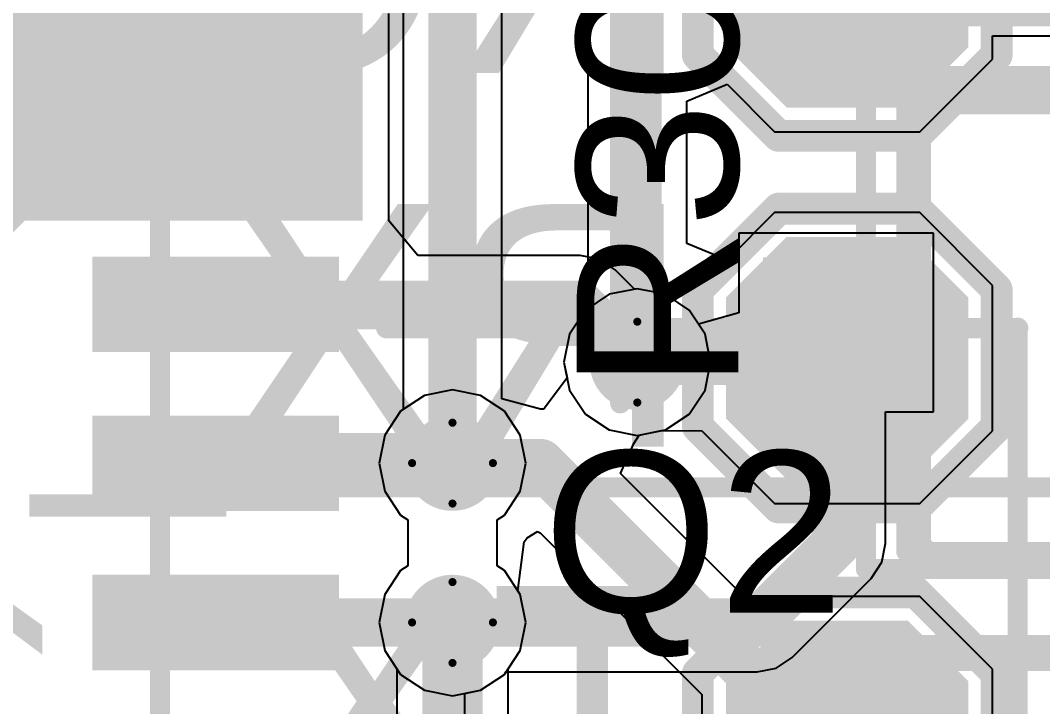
# Model space of a CAD drawing. Header units: millimetres. Extents: x -16 to 330, y -45 to 150.
# Drawn here: x 1.73 to 8.16, y 57.88 to 62.19 of the extents above; entities that cross this region are included whole.
import ezdxf

# ---------------------------------------------------------------- set-up
doc = ezdxf.new("R2010")
doc.units = ezdxf.units.MM
for name, color, linetype in [('BottomLayer', 5, 'Continuous'), ('BottomOverlay', 54, 'Continuous'), ('BottomPaste', 16, 'Continuous'), ('BottomSolder', 6, 'Continuous'), ('DrillDrawing', 1, 'Continuous'), ('Mechanical13', 56, 'Continuous'), ('MidLayer1', 16, 'Continuous'), ('MidLayer2', 76, 'Continuous'), ('TopLayer', 1, 'Continuous'), ('TopOverlay', 2, 'Continuous'), ('TopPaste', 8, 'Continuous'), ('TopSolder', 216, 'Continuous'), ('ViaHoleLayer', 16, 'Continuous')]:
    doc.layers.add(name, color=color, linetype=linetype)
doc.styles.add('Arial', font='arial.ttf', dxfattribs={"height": 0.2})

# ---------------------------------------------------------------- blocks, each defined once
blk = doc.blocks.new('S___23_112')
at = {"layer": 'TopLayer'}
for points in [[(-0.41, 1.46), (0.41, 1.46), (0.41, 0.54), (-0.41, 0.54)], [(-1.36, -0.54), (-0.54, -0.54), (-0.54, -1.46), (-1.36, -1.46)], [(0.54, -0.54), (1.36, -0.54), (1.36, -1.46), (0.54, -1.46)]]:
    blk.add_hatch(color=1, dxfattribs=at).paths.add_polyline_path(points)
at = {"layer": 'TopPaste'}
for points in [[(-0.41, 1.46), (0.41, 1.46), (0.41, 0.54), (-0.41, 0.54)], [(-1.36, -0.54), (-0.54, -0.54), (-0.54, -1.46), (-1.36, -1.46)], [(0.54, -0.54), (1.36, -0.54), (1.36, -1.46), (0.54, -1.46)]]:
    blk.add_hatch(color=8, dxfattribs=at).paths.add_polyline_path(points)
at = {"layer": 'TopSolder'}
for points in [[(-0.41, 1.46), (0.41, 1.46), (0.41, 0.54), (-0.41, 0.54)], [(-1.36, -0.54), (-0.54, -0.54), (-0.54, -1.46), (-1.36, -1.46)], [(0.54, -0.54), (1.36, -0.54), (1.36, -1.46), (0.54, -1.46)]]:
    blk.add_hatch(color=216, dxfattribs=at).paths.add_polyline_path(points)
at = {"layer": 'TopOverlay', "const_width": 0.127}
for points in [[(-1.5494, -0.5842), (-1.5494, 0.8128)], [(-0.5588, 0.8128), (-1.5494, 0.8128)], [(1.5494, 0.8128), (0.5588, 0.8128)], [(1.5494, -0.5842), (1.5494, 0.8128)], [(0.3302, -0.7874), (-0.3302, -0.7874)], [(-1.5494, -1.1684), (-1.6764, -1.0414)], [(-1.6764, -1.2954), (-1.6764, -1.0414)], [(-1.6764, -1.2954), (-1.5494, -1.1684)]]:
    blk.add_lwpolyline(points, dxfattribs=at)
at = {"layer": 'TopOverlay', "const_width": 0.0635}
for points in [[(-1.5812, 0.8128, 1), (-1.5176, 0.8128, 1)], [(-1.5812, 0.8128, 1), (-1.5176, 0.8128, 1)], [(-0.5905, 0.8128, 1), (-0.5271, 0.8128, 1)], [(0.5271, 0.8128, 1), (0.5905, 0.8128, 1)], [(1.5176, 0.8128, 1), (1.5812, 0.8128, 1)], [(1.5176, 0.8128, 1), (1.5812, 0.8128, 1)], [(-1.5812, -0.5842, 1), (-1.5176, -0.5842, 1)], [(1.5176, -0.5842, 1), (1.5812, -0.5842, 1)], [(-0.3619, -0.7874, 1), (-0.2984, -0.7874, 1)], [(0.2984, -0.7874, 1), (0.3619, -0.7874, 1)], [(-1.7082, -1.0414, 1), (-1.6446, -1.0414, 1)], [(-1.7082, -1.0414, 1), (-1.6446, -1.0414, 1)], [(-1.5812, -1.1684, 1), (-1.5176, -1.1684, 1)], [(-1.5812, -1.1684, 1), (-1.5176, -1.1684, 1)], [(-1.7082, -1.2954, 1), (-1.6446, -1.2954, 1)], [(-1.7082, -1.2954, 1), (-1.6446, -1.2954, 1)]]:
    blk.add_lwpolyline(points, format="xyb", close=True, dxfattribs=at)
blk = doc.blocks.new('S___23_114')
at = {"layer": 'TopLayer'}
for points in [[(-0.41, 1.46), (0.41, 1.46), (0.41, 0.54), (-0.41, 0.54)], [(-1.36, -0.54), (-0.54, -0.54), (-0.54, -1.46), (-1.36, -1.46)], [(0.54, -0.54), (1.36, -0.54), (1.36, -1.46), (0.54, -1.46)]]:
    blk.add_hatch(color=1, dxfattribs=at).paths.add_polyline_path(points)
at = {"layer": 'TopPaste'}
for points in [[(-0.41, 1.46), (0.41, 1.46), (0.41, 0.54), (-0.41, 0.54)], [(-1.36, -0.54), (-0.54, -0.54), (-0.54, -1.46), (-1.36, -1.46)], [(0.54, -0.54), (1.36, -0.54), (1.36, -1.46), (0.54, -1.46)]]:
    blk.add_hatch(color=8, dxfattribs=at).paths.add_polyline_path(points)
at = {"layer": 'TopSolder'}
for points in [[(-0.41, 1.46), (0.41, 1.46), (0.41, 0.54), (-0.41, 0.54)], [(-1.36, -0.54), (-0.54, -0.54), (-0.54, -1.46), (-1.36, -1.46)], [(0.54, -0.54), (1.36, -0.54), (1.36, -1.46), (0.54, -1.46)]]:
    blk.add_hatch(color=216, dxfattribs=at).paths.add_polyline_path(points)
at = {"layer": 'TopOverlay', "const_width": 0.127}
for points in [[(-1.5494, 0.8128), (-0.5588, 0.8128)], [(-1.5494, 0.8128), (-1.5494, -0.5842)], [(0.5588, 0.8128), (1.5494, 0.8128)], [(1.5494, 0.8128), (1.5494, -0.5842)], [(-0.3302, -0.7874), (0.3302, -0.7874)], [(-1.6764, -1.0414), (-1.6764, -1.2954)], [(-1.6764, -1.0414), (-1.5494, -1.1684)], [(-1.5494, -1.1684), (-1.6764, -1.2954)]]:
    blk.add_lwpolyline(points, dxfattribs=at)
at = {"layer": 'TopOverlay', "const_width": 0.0635}
for points in [[(-1.5812, 0.8128, 1), (-1.5176, 0.8128, 1)], [(-1.5812, 0.8128, 1), (-1.5176, 0.8128, 1)], [(-0.5905, 0.8128, 1), (-0.5271, 0.8128, 1)], [(0.5271, 0.8128, 1), (0.5905, 0.8128, 1)], [(1.5176, 0.8128, 1), (1.5812, 0.8128, 1)], [(1.5176, 0.8128, 1), (1.5812, 0.8128, 1)], [(-1.5812, -0.5842, 1), (-1.5176, -0.5842, 1)], [(1.5176, -0.5842, 1), (1.5812, -0.5842, 1)], [(-0.3619, -0.7874, 1), (-0.2984, -0.7874, 1)], [(0.2984, -0.7874, 1), (0.3619, -0.7874, 1)], [(-1.7082, -1.0414, 1), (-1.6446, -1.0414, 1)], [(-1.7082, -1.0414, 1), (-1.6446, -1.0414, 1)], [(-1.5812, -1.1684, 1), (-1.5176, -1.1684, 1)], [(-1.5812, -1.1684, 1), (-1.5176, -1.1684, 1)], [(-1.7082, -1.2954, 1), (-1.6446, -1.2954, 1)], [(-1.7082, -1.2954, 1), (-1.6446, -1.2954, 1)]]:
    blk.add_lwpolyline(points, format="xyb", close=True, dxfattribs=at)
blk = doc.blocks.new('S___23_115')
at = {"layer": 'TopLayer'}
for points in [[(-0.41, 1.46), (0.41, 1.46), (0.41, 0.54), (-0.41, 0.54)], [(-1.36, -0.54), (-0.54, -0.54), (-0.54, -1.46), (-1.36, -1.46)], [(0.54, -0.54), (1.36, -0.54), (1.36, -1.46), (0.54, -1.46)]]:
    blk.add_hatch(color=1, dxfattribs=at).paths.add_polyline_path(points)
at = {"layer": 'TopPaste'}
for points in [[(-0.41, 1.46), (0.41, 1.46), (0.41, 0.54), (-0.41, 0.54)], [(-1.36, -0.54), (-0.54, -0.54), (-0.54, -1.46), (-1.36, -1.46)], [(0.54, -0.54), (1.36, -0.54), (1.36, -1.46), (0.54, -1.46)]]:
    blk.add_hatch(color=8, dxfattribs=at).paths.add_polyline_path(points)
at = {"layer": 'TopSolder'}
for points in [[(-0.41, 1.46), (0.41, 1.46), (0.41, 0.54), (-0.41, 0.54)], [(-1.36, -0.54), (-0.54, -0.54), (-0.54, -1.46), (-1.36, -1.46)], [(0.54, -0.54), (1.36, -0.54), (1.36, -1.46), (0.54, -1.46)]]:
    blk.add_hatch(color=216, dxfattribs=at).paths.add_polyline_path(points)
at = {"layer": 'TopOverlay', "const_width": 0.127}
for points in [[(-1.5494, 0.8128), (-0.5588, 0.8128)], [(-1.5494, 0.8128), (-1.5494, -0.5842)], [(0.5588, 0.8128), (1.5494, 0.8128)], [(1.5494, 0.8128), (1.5494, -0.5842)], [(-0.3302, -0.7874), (0.3302, -0.7874)], [(-1.6764, -1.0414), (-1.6764, -1.2954)], [(-1.6764, -1.0414), (-1.5494, -1.1684)], [(-1.5494, -1.1684), (-1.6764, -1.2954)]]:
    blk.add_lwpolyline(points, dxfattribs=at)
at = {"layer": 'TopOverlay', "const_width": 0.0635}
for points in [[(-1.5812, 0.8128, 1), (-1.5176, 0.8128, 1)], [(-1.5812, 0.8128, 1), (-1.5176, 0.8128, 1)], [(-0.5905, 0.8128, 1), (-0.5271, 0.8128, 1)], [(0.5271, 0.8128, 1), (0.5905, 0.8128, 1)], [(1.5176, 0.8128, 1), (1.5812, 0.8128, 1)], [(1.5176, 0.8128, 1), (1.5812, 0.8128, 1)], [(-1.5812, -0.5842, 1), (-1.5176, -0.5842, 1)], [(1.5176, -0.5842, 1), (1.5812, -0.5842, 1)], [(-0.3619, -0.7874, 1), (-0.2984, -0.7874, 1)], [(0.2984, -0.7874, 1), (0.3619, -0.7874, 1)], [(-1.7082, -1.0414, 1), (-1.6446, -1.0414, 1)], [(-1.7082, -1.0414, 1), (-1.6446, -1.0414, 1)], [(-1.5812, -1.1684, 1), (-1.5176, -1.1684, 1)], [(-1.5812, -1.1684, 1), (-1.5176, -1.1684, 1)], [(-1.7082, -1.2954, 1), (-1.6446, -1.2954, 1)], [(-1.7082, -1.2954, 1), (-1.6446, -1.2954, 1)]]:
    blk.add_lwpolyline(points, format="xyb", close=True, dxfattribs=at)
blk = doc.blocks.new('T__________B_118')
at = {"layer": 'BottomLayer'}
blk.add_hatch(color=5, dxfattribs=at).paths.add_polyline_path([(0.381, 0.762), (-0.381, 0.762), (-0.762, 0.381), (-0.762, -0.381), (-0.381, -0.762), (0.381, -0.762), (0.762, -0.381), (0.762, 0.381)])
at = {"layer": 'BottomPaste'}
blk.add_hatch(color=16, dxfattribs=at).paths.add_polyline_path([(0.381, 0.762), (-0.381, 0.762), (-0.762, 0.381), (-0.762, -0.381), (-0.381, -0.762), (0.381, -0.762), (0.762, -0.381), (0.762, 0.381)])
at = {"layer": 'BottomSolder'}
blk.add_hatch(color=6, dxfattribs=at).paths.add_polyline_path([(0.381, 0.762), (-0.381, 0.762), (-0.762, 0.381), (-0.762, -0.381), (-0.381, -0.762), (0.381, -0.762), (0.762, -0.381), (0.762, 0.381)])
at = {"layer": 'BottomOverlay', "const_width": 0.2}
for points in [[(-0.4318, 0.9398), (-0.9398, 0.4318)], [(0.4318, 0.9398), (-0.4318, 0.9398)], [(0.4318, 0.9398), (-0.4318, 0.9398)], [(0.9398, 0.4318), (0.4318, 0.9398)], [(-0.9398, 0.4318), (-0.9398, -0.4318)], [(0.9398, 0.4318), (0.9398, -0.4318)], [(-0.4318, -0.9398), (-0.9398, -0.4318)], [(0.9398, -0.4318), (0.4318, -0.9398)], [(0.4318, -0.9398), (-0.4318, -0.9398)], [(0.4318, -0.9398), (-0.4318, -0.9398)]]:
    blk.add_lwpolyline(points, dxfattribs=at)
at = {"layer": 'BottomOverlay', "const_width": 0.1}
for points in [[(-0.4818, 0.9398, 1), (-0.3818, 0.9398, 1)], [(-0.4818, 0.9398, 1), (-0.3818, 0.9398, 1)], [(-0.4818, 0.9398, 1), (-0.3818, 0.9398, 1)], [(0.3818, 0.9398, 1), (0.4818, 0.9398, 1)], [(0.3818, 0.9398, 1), (0.4818, 0.9398, 1)], [(0.3818, 0.9398, 1), (0.4818, 0.9398, 1)], [(-0.9898, 0.4318, 1), (-0.8898, 0.4318, 1)], [(-0.9898, 0.4318, 1), (-0.8898, 0.4318, 1)], [(0.8898, 0.4318, 1), (0.9898, 0.4318, 1)], [(0.8898, 0.4318, 1), (0.9898, 0.4318, 1)], [(-0.9898, -0.4318, 1), (-0.8898, -0.4318, 1)], [(-0.9898, -0.4318, 1), (-0.8898, -0.4318, 1)], [(0.8898, -0.4318, 1), (0.9898, -0.4318, 1)], [(0.8898, -0.4318, 1), (0.9898, -0.4318, 1)], [(-0.4818, -0.9398, 1), (-0.3818, -0.9398, 1)], [(-0.4818, -0.9398, 1), (-0.3818, -0.9398, 1)], [(-0.4818, -0.9398, 1), (-0.3818, -0.9398, 1)], [(0.3818, -0.9398, 1), (0.4818, -0.9398, 1)], [(0.3818, -0.9398, 1), (0.4818, -0.9398, 1)], [(0.3818, -0.9398, 1), (0.4818, -0.9398, 1)]]:
    blk.add_lwpolyline(points, format="xyb", close=True, dxfattribs=at)
blk = doc.blocks.new('T__________B_120')
at = {"layer": 'BottomLayer'}
blk.add_hatch(color=5, dxfattribs=at).paths.add_polyline_path([(0.381, 0.762), (-0.381, 0.762), (-0.762, 0.381), (-0.762, -0.381), (-0.381, -0.762), (0.381, -0.762), (0.762, -0.381), (0.762, 0.381)])
at = {"layer": 'BottomPaste'}
blk.add_hatch(color=16, dxfattribs=at).paths.add_polyline_path([(0.381, 0.762), (-0.381, 0.762), (-0.762, 0.381), (-0.762, -0.381), (-0.381, -0.762), (0.381, -0.762), (0.762, -0.381), (0.762, 0.381)])
at = {"layer": 'BottomSolder'}
blk.add_hatch(color=6, dxfattribs=at).paths.add_polyline_path([(0.381, 0.762), (-0.381, 0.762), (-0.762, 0.381), (-0.762, -0.381), (-0.381, -0.762), (0.381, -0.762), (0.762, -0.381), (0.762, 0.381)])
at = {"layer": 'BottomOverlay', "const_width": 0.2}
for points in [[(-0.4318, 0.9398), (-0.9398, 0.4318)], [(0.4318, 0.9398), (-0.4318, 0.9398)], [(0.4318, 0.9398), (-0.4318, 0.9398)], [(0.9398, 0.4318), (0.4318, 0.9398)], [(-0.9398, 0.4318), (-0.9398, -0.4318)], [(0.9398, 0.4318), (0.9398, -0.4318)], [(-0.4318, -0.9398), (-0.9398, -0.4318)], [(0.9398, -0.4318), (0.4318, -0.9398)], [(0.4318, -0.9398), (-0.4318, -0.9398)], [(0.4318, -0.9398), (-0.4318, -0.9398)]]:
    blk.add_lwpolyline(points, dxfattribs=at)
at = {"layer": 'BottomOverlay', "const_width": 0.1}
for points in [[(-0.4818, 0.9398, 1), (-0.3818, 0.9398, 1)], [(-0.4818, 0.9398, 1), (-0.3818, 0.9398, 1)], [(-0.4818, 0.9398, 1), (-0.3818, 0.9398, 1)], [(0.3818, 0.9398, 1), (0.4818, 0.9398, 1)], [(0.3818, 0.9398, 1), (0.4818, 0.9398, 1)], [(0.3818, 0.9398, 1), (0.4818, 0.9398, 1)], [(-0.9898, 0.4318, 1), (-0.8898, 0.4318, 1)], [(-0.9898, 0.4318, 1), (-0.8898, 0.4318, 1)], [(0.8898, 0.4318, 1), (0.9898, 0.4318, 1)], [(0.8898, 0.4318, 1), (0.9898, 0.4318, 1)], [(-0.9898, -0.4318, 1), (-0.8898, -0.4318, 1)], [(-0.9898, -0.4318, 1), (-0.8898, -0.4318, 1)], [(0.8898, -0.4318, 1), (0.9898, -0.4318, 1)], [(0.8898, -0.4318, 1), (0.9898, -0.4318, 1)], [(-0.4818, -0.9398, 1), (-0.3818, -0.9398, 1)], [(-0.4818, -0.9398, 1), (-0.3818, -0.9398, 1)], [(-0.4818, -0.9398, 1), (-0.3818, -0.9398, 1)], [(0.3818, -0.9398, 1), (0.4818, -0.9398, 1)], [(0.3818, -0.9398, 1), (0.4818, -0.9398, 1)], [(0.3818, -0.9398, 1), (0.4818, -0.9398, 1)]]:
    blk.add_lwpolyline(points, format="xyb", close=True, dxfattribs=at)
blk = doc.blocks.new('T__________B_125')
at = {"layer": 'BottomLayer'}
blk.add_hatch(color=5, dxfattribs=at).paths.add_polyline_path([(0.381, 0.762), (-0.381, 0.762), (-0.762, 0.381), (-0.762, -0.381), (-0.381, -0.762), (0.381, -0.762), (0.762, -0.381), (0.762, 0.381)])
at = {"layer": 'BottomPaste'}
blk.add_hatch(color=16, dxfattribs=at).paths.add_polyline_path([(0.381, 0.762), (-0.381, 0.762), (-0.762, 0.381), (-0.762, -0.381), (-0.381, -0.762), (0.381, -0.762), (0.762, -0.381), (0.762, 0.381)])
at = {"layer": 'BottomSolder'}
blk.add_hatch(color=6, dxfattribs=at).paths.add_polyline_path([(0.381, 0.762), (-0.381, 0.762), (-0.762, 0.381), (-0.762, -0.381), (-0.381, -0.762), (0.381, -0.762), (0.762, -0.381), (0.762, 0.381)])
at = {"layer": 'BottomOverlay', "const_width": 0.2}
for points in [[(-0.9398, 0.4318), (-0.4318, 0.9398)], [(0.4318, 0.9398), (-0.4318, 0.9398)], [(0.4318, 0.9398), (-0.4318, 0.9398)], [(0.9398, 0.4318), (0.4318, 0.9398)], [(-0.9398, -0.4318), (-0.9398, 0.4318)], [(0.9398, -0.4318), (0.9398, 0.4318)], [(-0.4318, -0.9398), (-0.9398, -0.4318)], [(0.4318, -0.9398), (0.9398, -0.4318)], [(0.4318, -0.9398), (-0.4318, -0.9398)], [(0.4318, -0.9398), (-0.4318, -0.9398)]]:
    blk.add_lwpolyline(points, dxfattribs=at)
at = {"layer": 'BottomOverlay', "const_width": 0.1}
for points in [[(-0.4818, 0.9398, 1), (-0.3818, 0.9398, 1)], [(-0.4818, 0.9398, 1), (-0.3818, 0.9398, 1)], [(-0.4818, 0.9398, 1), (-0.3818, 0.9398, 1)], [(0.3818, 0.9398, 1), (0.4818, 0.9398, 1)], [(0.3818, 0.9398, 1), (0.4818, 0.9398, 1)], [(0.3818, 0.9398, 1), (0.4818, 0.9398, 1)], [(-0.9898, 0.4318, 1), (-0.8898, 0.4318, 1)], [(-0.9898, 0.4318, 1), (-0.8898, 0.4318, 1)], [(0.8898, 0.4318, 1), (0.9898, 0.4318, 1)], [(0.8898, 0.4318, 1), (0.9898, 0.4318, 1)], [(-0.9898, -0.4318, 1), (-0.8898, -0.4318, 1)], [(-0.9898, -0.4318, 1), (-0.8898, -0.4318, 1)], [(0.8898, -0.4318, 1), (0.9898, -0.4318, 1)], [(0.8898, -0.4318, 1), (0.9898, -0.4318, 1)], [(-0.4818, -0.9398, 1), (-0.3818, -0.9398, 1)], [(-0.4818, -0.9398, 1), (-0.3818, -0.9398, 1)], [(-0.4818, -0.9398, 1), (-0.3818, -0.9398, 1)], [(0.3818, -0.9398, 1), (0.4818, -0.9398, 1)], [(0.3818, -0.9398, 1), (0.4818, -0.9398, 1)], [(0.3818, -0.9398, 1), (0.4818, -0.9398, 1)]]:
    blk.add_lwpolyline(points, format="xyb", close=True, dxfattribs=at)
blk = doc.blocks.new('SM10B_SRSS_TB_LF__SN__146')
at = {"layer": 'TopLayer'}
for points in [[(-0.8, 2.7125), (-0.2, 2.7125), (-0.2, 1.1625), (-0.8, 1.1625)], [(0.2, 2.7125), (0.8, 2.7125), (0.8, 1.1625), (0.2, 1.1625)], [(1.2, 2.7125), (1.8, 2.7125), (1.8, 1.1625), (1.2, 1.1625)], [(2.2, 2.7125), (2.8, 2.7125), (2.8, 1.1625), (2.2, 1.1625)], [(3.2, 2.7125), (3.8, 2.7125), (3.8, 1.1625), (3.2, 1.1625)]]:
    blk.add_hatch(color=1, dxfattribs=at).paths.add_polyline_path(points)
at = {"layer": 'TopPaste'}
for points in [[(-0.8, 2.7125), (-0.2, 2.7125), (-0.2, 1.1625), (-0.8, 1.1625)], [(0.2, 2.7125), (0.8, 2.7125), (0.8, 1.1625), (0.2, 1.1625)], [(1.2, 2.7125), (1.8, 2.7125), (1.8, 1.1625), (1.2, 1.1625)], [(2.2, 2.7125), (2.8, 2.7125), (2.8, 1.1625), (2.2, 1.1625)], [(3.2, 2.7125), (3.8, 2.7125), (3.8, 1.1625), (3.2, 1.1625)]]:
    blk.add_hatch(color=8, dxfattribs=at).paths.add_polyline_path(points)
at = {"layer": 'TopSolder'}
for points in [[(-0.8, 2.7125), (-0.2, 2.7125), (-0.2, 1.1625), (-0.8, 1.1625)], [(0.2, 2.7125), (0.8, 2.7125), (0.8, 1.1625), (0.2, 1.1625)], [(1.2, 2.7125), (1.8, 2.7125), (1.8, 1.1625), (1.2, 1.1625)], [(2.2, 2.7125), (2.8, 2.7125), (2.8, 1.1625), (2.2, 1.1625)], [(3.2, 2.7125), (3.8, 2.7125), (3.8, 1.1625), (3.2, 1.1625)]]:
    blk.add_hatch(color=216, dxfattribs=at).paths.add_polyline_path(points)

msp = doc.modelspace()

# ---------------------------------------------------------------- hatches: boundary and pattern name
at = {"layer": 'BottomLayer'}
h = msp.add_hatch(color=5, dxfattribs=at)
edge = h.paths.add_edge_path()
edge.add_arc((5.6134, 60.0456), 0.3, 0, 360)
h = msp.add_hatch(color=5, dxfattribs=at)
edge = h.paths.add_edge_path()
edge.add_arc((4.4511, 59.4106), 0.3, 0, 360)
h = msp.add_hatch(color=5, dxfattribs=at)
edge = h.paths.add_edge_path()
edge.add_arc((4.4511, 58.4088), 0.3, 0, 360)
at = {"layer": 'BottomSolder'}
h = msp.add_hatch(color=6, dxfattribs=at)
edge = h.paths.add_edge_path()
edge.add_arc((5.6134, 60.0456), 0.15, 0, 360)
h = msp.add_hatch(color=6, dxfattribs=at)
edge = h.paths.add_edge_path()
edge.add_arc((4.4511, 59.4106), 0.15, 0, 360)
h = msp.add_hatch(color=6, dxfattribs=at)
edge = h.paths.add_edge_path()
edge.add_arc((4.4511, 58.4088), 0.15, 0, 360)
at = {"layer": 'MidLayer1'}
h = msp.add_hatch(color=16, dxfattribs=at)
edge = h.paths.add_edge_path()
edge.add_arc((5.6134, 60.0456), 0.3, 0, 360)
h = msp.add_hatch(color=16, dxfattribs=at)
edge = h.paths.add_edge_path()
edge.add_arc((4.4511, 59.4106), 0.3, 0, 360)
h = msp.add_hatch(color=16, dxfattribs=at)
edge = h.paths.add_edge_path()
edge.add_arc((4.4511, 58.4088), 0.3, 0, 360)
at = {"layer": 'MidLayer2'}
h = msp.add_hatch(color=76, dxfattribs=at)
edge = h.paths.add_edge_path()
edge.add_arc((5.6134, 60.0456), 0.3, 0, 360)
h = msp.add_hatch(color=76, dxfattribs=at)
edge = h.paths.add_edge_path()
edge.add_arc((4.4511, 59.4106), 0.3, 0, 360)
h = msp.add_hatch(color=76, dxfattribs=at)
edge = h.paths.add_edge_path()
edge.add_arc((4.4511, 58.4088), 0.3, 0, 360)
at = {"layer": 'TopLayer'}
msp.add_hatch(color=1, dxfattribs=at).paths.add_polyline_path([(0.7112, 60.9346), (3.8862, 60.9346), (3.8862, 62.7888), (0.7112, 62.7888)])
h = msp.add_hatch(color=1, dxfattribs=at)
edge = h.paths.add_edge_path()
edge.add_arc((5.6134, 60.0456), 0.3, 0, 360)
h = msp.add_hatch(color=1, dxfattribs=at)
edge = h.paths.add_edge_path()
edge.add_arc((4.4511, 59.4106), 0.3, 0, 360)
h = msp.add_hatch(color=1, dxfattribs=at)
edge = h.paths.add_edge_path()
edge.add_arc((4.4511, 58.4088), 0.3, 0, 360)
at = {"layer": 'TopSolder'}
h = msp.add_hatch(color=216, dxfattribs=at)
edge = h.paths.add_edge_path()
edge.add_arc((5.6134, 60.0456), 0.15, 0, 360)
h = msp.add_hatch(color=216, dxfattribs=at)
edge = h.paths.add_edge_path()
edge.add_arc((4.4511, 59.4106), 0.15, 0, 360)
h = msp.add_hatch(color=216, dxfattribs=at)
edge = h.paths.add_edge_path()
edge.add_arc((4.4511, 58.4088), 0.15, 0, 360)
at = {"layer": 'ViaHoleLayer'}
h = msp.add_hatch(color=16, dxfattribs=at)
edge = h.paths.add_edge_path()
edge.add_arc((5.6134, 60.0456), 0.15, 0, 360)
h = msp.add_hatch(color=16, dxfattribs=at)
edge = h.paths.add_edge_path()
edge.add_arc((4.4511, 59.4106), 0.15, 0, 360)
h = msp.add_hatch(color=16, dxfattribs=at)
edge = h.paths.add_edge_path()
edge.add_arc((4.4511, 58.4088), 0.15, 0, 360)

# ---------------------------------------------------------------- linework, layer by layer
at = {"layer": 'BottomLayer'}
for p, q in [((5.3026, 65.2435), (5.3026, 60.3821)), ((4.1403, 62.4828), (4.1403, 59.7471)), ((4.7618, 59.8143), (4.7618, 62.4828)), ((7.8486, 61.9506), (7.8486, 62.097)), ((7.8486, 62.097), (9.1186, 62.097)), ((7.3914, 61.4934), (7.8486, 61.9506)), ((5.9242, 61.687), (6.1782, 61.7922)), ((6.1782, 61.7922), (6.477, 61.4934)), ((5.9242, 60.7918), (5.9242, 61.687)), ((6.477, 61.4934), (7.3914, 61.4934)), ((6.477, 60.9854), (6.1782, 60.6866)), ((7.3914, 60.9854), (6.477, 60.9854)), ((7.8486, 60.5282), (7.3914, 60.9854)), ((6.1782, 60.6866), (5.9242, 60.7918)), ((7.8486, 59.6138), (7.8486, 60.5282)), ((5.2872, 60.3718), (5.1872, 60.2221)), ((5.3026, 60.3821), (5.2872, 60.3718)), ((5.1872, 60.2221), (5.1521, 60.0456)), ((5.1521, 60.0456), (5.1717, 59.947)), ((5.1717, 59.947), (5.0303, 59.757)), ((5.0046, 59.7494), (4.7618, 59.8143)), ((4.1249, 59.7368), (4.0249, 59.5871)), ((4.1403, 59.7471), (4.1249, 59.7368)), ((5.021, 59.7504), (5.0046, 59.7494)), ((5.0303, 59.757), (5.021, 59.7504)), ((5.6262, 59.5869), (5.7658, 59.6147)), ((5.7658, 59.6147), (6.0198, 59.6138)), ((6.0198, 59.6138), (6.477, 59.1566)), ((7.3914, 59.1566), (7.8486, 59.6138)), ((4.0249, 59.5871), (3.9898, 59.4106)), ((5.5074, 59.3464), (5.5908, 59.5335)), ((5.5908, 59.5335), (5.6262, 59.5869)), ((3.9898, 59.4106), (4.0249, 59.2341)), ((6.3792, 58.4747), (5.5074, 59.3464)), ((4.0249, 59.2341), (4.1249, 59.0844)), ((6.477, 59.1566), (7.3914, 59.1566)), ((4.1249, 59.0844), (4.171, 59.0536)), ((4.171, 59.0536), (4.171, 58.7658)), ((4.9212, 58.9418), (4.9851, 58.9815)), ((4.9851, 58.9815), (5.0016, 58.9733)), ((5.0016, 58.9733), (6.0198, 57.9551)), ((4.8624, 58.6076), (4.9029, 58.9155)), ((4.9029, 58.9155), (4.9212, 58.9418)), ((4.171, 58.7658), (4.1249, 58.735)), ((4.1249, 58.735), (4.0249, 58.5853)), ((4.0249, 58.5853), (3.9898, 58.4088)), ((4.8772, 58.5853), (4.8624, 58.6076)), ((4.9123, 58.4088), (4.8772, 58.5853)), ((6.477, 58.5724), (6.3792, 58.4747)), ((7.3914, 58.5724), (6.477, 58.5724)), ((7.8486, 58.1152), (7.3914, 58.5724)), ((3.9898, 58.4088), (4.0249, 58.2323)), ((4.8772, 58.2323), (4.9123, 58.4088)), ((4.0249, 58.2323), (4.1015, 58.1178)), ((4.8007, 58.1178), (4.8772, 58.2323)), ((4.1015, 58.1178), (4.1015, 56.0397)), ((4.8007, 56.1845), (4.8007, 58.1178)), ((7.8486, 57.2008), (7.8486, 58.1152)), ((6.0198, 57.9551), (6.0198, 57.2008))]:
    msp.add_line(p, q, dxfattribs=at)
for points, const_width in [([(5.6134, 60.0456), (5.6134, 66.1924)], 0.3048), ([(4.4511, 59.4106), (4.4511, 62.8193)], 0.3048), ([(5.6134, 60.0456), (5.6213, 60.0535)], 0.5588), ([(6.8405, 60.0535), (6.858, 60.071)], 0.5588), ([(5.6213, 60.0535), (6.8405, 60.0535)], 0.3048), ([(4.4511, 59.4106), (5.0038, 59.4106)], 0.3048), ([(5.0038, 59.4106), (6.7564, 57.658)], 0.3048), ([(4.4511, 56.0397), (4.4511, 58.4088)], 0.381)]:
    msp.add_lwpolyline(points, dxfattribs=dict(at, const_width=const_width))
for points, const_width in [([(5.4737, 60.0456, 1), (5.7531, 60.0456, 1)], 0.2794), ([(5.4816, 60.0535, 1), (5.761, 60.0535, 1)], 0.2794), ([(6.7008, 60.0535, 1), (6.9802, 60.0535, 1)], 0.2794), ([(6.7183, 60.071, 1), (6.9977, 60.071, 1)], 0.2794), ([(5.5372, 60.0456, 1), (5.6896, 60.0456, 1)], 0.1524), ([(5.5451, 60.0535, 1), (5.6975, 60.0535, 1)], 0.1524), ([(6.7643, 60.0535, 1), (6.9167, 60.0535, 1)], 0.1524), ([(4.3749, 59.4106, 1), (4.5273, 59.4106, 1)], 0.1524), ([(4.3749, 59.4106, 1), (4.5273, 59.4106, 1)], 0.1524), ([(4.9276, 59.4106, 1), (5.08, 59.4106, 1)], 0.1524), ([(4.9276, 59.4106, 1), (5.08, 59.4106, 1)], 0.1524), ([(4.3558, 58.4088, 1), (4.5463, 58.4088, 1)], 0.1905)]:
    msp.add_lwpolyline(points, format="xyb", close=True, dxfattribs=dict(at, const_width=const_width))
at = {"layer": 'DrillDrawing', "const_width": 0.0508}
for points in [[(5.3594, 60.0456), (5.6134, 60.2996)], [(5.6134, 60.2996), (5.8674, 60.0456)], [(5.3594, 60.0456), (5.6134, 59.7916)], [(5.6134, 59.7916), (5.8674, 60.0456)], [(4.1971, 59.4106), (4.4511, 59.6646)], [(4.4511, 59.6646), (4.7051, 59.4106)], [(4.1971, 59.4106), (4.4511, 59.1566)], [(4.4511, 59.1566), (4.7051, 59.4106)], [(4.1971, 58.4088), (4.4511, 58.6628)], [(4.4511, 58.6628), (4.7051, 58.4088)], [(4.1971, 58.4088), (4.4511, 58.1548)], [(4.4511, 58.1548), (4.7051, 58.4088)]]:
    msp.add_lwpolyline(points, dxfattribs=at)
at = {"layer": 'DrillDrawing', "const_width": 0.0254}
for points in [[(5.6007, 60.2996, 1), (5.6261, 60.2996, 1)], [(5.6007, 60.2996, 1), (5.6261, 60.2996, 1)], [(5.3467, 60.0456, 1), (5.3721, 60.0456, 1)], [(5.3467, 60.0456, 1), (5.3721, 60.0456, 1)], [(5.8547, 60.0456, 1), (5.8801, 60.0456, 1)], [(5.8547, 60.0456, 1), (5.8801, 60.0456, 1)], [(5.6007, 59.7916, 1), (5.6261, 59.7916, 1)], [(5.6007, 59.7916, 1), (5.6261, 59.7916, 1)], [(4.4384, 59.6646, 1), (4.4638, 59.6646, 1)], [(4.4384, 59.6646, 1), (4.4638, 59.6646, 1)], [(4.1844, 59.4106, 1), (4.2098, 59.4106, 1)], [(4.1844, 59.4106, 1), (4.2098, 59.4106, 1)], [(4.6924, 59.4106, 1), (4.7178, 59.4106, 1)], [(4.6924, 59.4106, 1), (4.7178, 59.4106, 1)], [(4.4384, 59.1566, 1), (4.4638, 59.1566, 1)], [(4.4384, 59.1566, 1), (4.4638, 59.1566, 1)], [(4.4384, 58.6628, 1), (4.4638, 58.6628, 1)], [(4.4384, 58.6628, 1), (4.4638, 58.6628, 1)], [(4.1844, 58.4088, 1), (4.2098, 58.4088, 1)], [(4.1844, 58.4088, 1), (4.2098, 58.4088, 1)], [(4.6924, 58.4088, 1), (4.7178, 58.4088, 1)], [(4.6924, 58.4088, 1), (4.7178, 58.4088, 1)], [(4.4384, 58.1548, 1), (4.4638, 58.1548, 1)], [(4.4384, 58.1548, 1), (4.4638, 58.1548, 1)]]:
    msp.add_lwpolyline(points, format="xyb", close=True, dxfattribs=at)
at = {"layer": 'Mechanical13', "const_width": 0.127}
for points in [[(2.6112, 56.0088), (2.6112, 68.0088)], [(5.5062, 59.7864), (5.5062, 63.7588)], [(5.5062, 59.7864), (5.5062, 63.7588)], [(7.3062, 61.6638), (7.4012, 61.7588)], [(7.3312, 61.6513), (7.4137, 61.7338)], [(7.4012, 61.7588), (8.6112, 61.7588)], [(7.4012, 61.7588), (7.4471, 61.6671)], [(7.4137, 61.7338), (8.5987, 61.7338)], [(7.3062, 61.6638), (7.398, 61.6179)], [(7.3062, 58.8538), (7.3062, 61.6638)], [(7.398, 61.6179), (7.4471, 61.6671)], [(7.4471, 61.6671), (8.5654, 61.6671)], [(2.6112, 61.6088), (3.3112, 61.6088)], [(3.3112, 61.4088), (3.3112, 61.6088)], [(7.3312, 58.8663), (7.3312, 61.6513)], [(7.398, 58.8997), (7.398, 61.6179)], [(2.6112, 61.4088), (3.3112, 61.4088)], [(2.6112, 60.6088), (3.3112, 60.6088)], [(3.3112, 60.4088), (3.3112, 60.6088)], [(6.7562, 60.4588), (6.9562, 60.4588)], [(6.7562, 60.0588), (6.7562, 60.4588)], [(6.9562, 60.4588), (7.0562, 60.4588)], [(6.9562, 60.0588), (6.9562, 60.4588)], [(7.0562, 60.4588), (7.3062, 60.4588)], [(7.0562, 60.0588), (7.0562, 60.4588)], [(7.3062, 60.4588), (7.3312, 60.4588)], [(2.6112, 60.4088), (3.3112, 60.4088)], [(4.0339, 60.2588), (8.0062, 60.2588)], [(4.0339, 60.2588), (8.0062, 60.2588)], [(8.0062, 52.3141), (8.0062, 60.2588)], [(8.0062, 52.3141), (8.0062, 60.2588)], [(6.7562, 60.0588), (6.9562, 60.0588)], [(6.9562, 60.0588), (7.0562, 60.0588)], [(7.0562, 60.0588), (7.3062, 60.0588)], [(7.3062, 60.0588), (7.3312, 60.0588)], [(2.6112, 59.6088), (3.3112, 59.6088)], [(3.3112, 59.4088), (3.3112, 59.6088)], [(2.6112, 59.4088), (3.3112, 59.4088)], [(2.5615, 59.2588), (10.5062, 59.2588)], [(2.5615, 59.2588), (10.5062, 59.2588)], [(7.3062, 58.8538), (7.398, 58.8997)], [(7.398, 58.8997), (7.4471, 58.8506)], [(7.3062, 58.8538), (7.4012, 58.7588)], [(7.3312, 58.8663), (7.4137, 58.7838)], [(7.4012, 58.7588), (7.4471, 58.8506)], [(7.4471, 58.8506), (8.5654, 58.8506)], [(7.4137, 58.7838), (8.5987, 58.7838)], [(7.4012, 58.7588), (8.6112, 58.7588)], [(2.6112, 58.6088), (3.3112, 58.6088)], [(3.3112, 58.4088), (3.3112, 58.6088)], [(2.6112, 58.4088), (3.3112, 58.4088)], [(7.3062, 58.1638), (7.4012, 58.2588)], [(7.4012, 58.2588), (8.6112, 58.2588)], [(7.4012, 58.2588), (7.4471, 58.1671)], [(7.3312, 58.1513), (7.4137, 58.2338)], [(7.4137, 58.2338), (8.5987, 58.2338)], [(7.3062, 58.1638), (7.398, 58.1179)], [(7.3062, 55.3538), (7.3062, 58.1638)], [(7.3312, 55.3663), (7.3312, 58.1513)], [(7.398, 58.1179), (7.4471, 58.1671)], [(7.4471, 58.1671), (8.5654, 58.1671)], [(7.398, 55.3997), (7.398, 58.1179)]]:
    msp.add_lwpolyline(points, dxfattribs=at)
at = {"layer": 'Mechanical13'}
for points, const_width in [([(7.3695, 61.7588, 1), (7.433, 61.7588, 1)], 0.0635), ([(7.3695, 61.7588, 1), (7.433, 61.7588, 1)], 0.0635), ([(7.3695, 61.7588, 1), (7.433, 61.7588, 1)], 0.0635), ([(7.382, 61.7338, 1), (7.4455, 61.7338, 1)], 0.0635), ([(7.382, 61.7338, 1), (7.4455, 61.7338, 1)], 0.0635), ([(7.2745, 61.6638, 1), (7.338, 61.6638, 1)], 0.0635), ([(7.2745, 61.6638, 1), (7.338, 61.6638, 1)], 0.0635), ([(7.2745, 61.6638, 1), (7.338, 61.6638, 1)], 0.0635), ([(7.4154, 61.6671, 1), (7.4789, 61.6671, 1)], 0.0635), ([(7.4154, 61.6671, 1), (7.4789, 61.6671, 1)], 0.0635), ([(7.4154, 61.6671, 1), (7.4789, 61.6671, 1)], 0.0635), ([(2.5795, 61.6088, 1), (2.643, 61.6088, 1)], 0.0635), ([(3.2795, 61.6088, 1), (3.343, 61.6088, 1)], 0.0635), ([(3.2795, 61.6088, 1), (3.343, 61.6088, 1)], 0.0635), ([(7.2995, 61.6513, 1), (7.363, 61.6513, 1)], 0.0635), ([(7.2995, 61.6513, 1), (7.363, 61.6513, 1)], 0.0635), ([(7.3662, 61.6179, 1), (7.4297, 61.6179, 1)], 0.0635), ([(7.3662, 61.6179, 1), (7.4297, 61.6179, 1)], 0.0635), ([(7.3662, 61.6179, 1), (7.4297, 61.6179, 1)], 0.0635), ([(2.5795, 61.4088, 1), (2.643, 61.4088, 1)], 0.0635), ([(3.2795, 61.4088, 1), (3.343, 61.4088, 1)], 0.0635), ([(3.2795, 61.4088, 1), (3.343, 61.4088, 1)], 0.0635), ([(2.5795, 60.6088, 1), (2.643, 60.6088, 1)], 0.0635), ([(3.2795, 60.6088, 1), (3.343, 60.6088, 1)], 0.0635), ([(3.2795, 60.6088, 1), (3.343, 60.6088, 1)], 0.0635), ([(6.7245, 60.4588, 1), (6.788, 60.4588, 1)], 0.0635), ([(6.7245, 60.4588, 1), (6.788, 60.4588, 1)], 0.0635), ([(6.9245, 60.4588, 1), (6.988, 60.4588, 1)], 0.0635), ([(6.9245, 60.4588, 1), (6.988, 60.4588, 1)], 0.0635), ([(6.9245, 60.4588, 1), (6.988, 60.4588, 1)], 0.0635), ([(7.0245, 60.4588, 1), (7.088, 60.4588, 1)], 0.0635), ([(7.0245, 60.4588, 1), (7.088, 60.4588, 1)], 0.0635), ([(7.0245, 60.4588, 1), (7.088, 60.4588, 1)], 0.0635), ([(7.2745, 60.4588, 1), (7.338, 60.4588, 1)], 0.0635), ([(7.2745, 60.4588, 1), (7.338, 60.4588, 1)], 0.0635), ([(7.2995, 60.4588, 1), (7.363, 60.4588, 1)], 0.0635), ([(2.5795, 60.4088, 1), (2.643, 60.4088, 1)], 0.0635), ([(3.2795, 60.4088, 1), (3.343, 60.4088, 1)], 0.0635), ([(3.2795, 60.4088, 1), (3.343, 60.4088, 1)], 0.0635), ([(4.0021, 60.2588, 1), (4.0656, 60.2588, 1)], 0.0635), ([(4.0021, 60.2588, 1), (4.0656, 60.2588, 1)], 0.0635), ([(8.0094, 60.2588, 1), (8.0031, 60.2588, 1)], 0.127), ([(8.0094, 60.2588, 1), (8.0031, 60.2588, 1)], 0.127), ([(7.9713, 60.2588, 1), (8.0348, 60.2588, 1)], 0.0635), ([(7.9713, 60.2588, 1), (8.0348, 60.2588, 1)], 0.0635), ([(7.9745, 60.2588, 1), (8.038, 60.2588, 1)], 0.0635), ([(7.9745, 60.2588, 1), (8.038, 60.2588, 1)], 0.0635), ([(7.9745, 60.2588, 1), (8.038, 60.2588, 1)], 0.0635), ([(7.9745, 60.2588, 1), (8.038, 60.2588, 1)], 0.0635), ([(7.9777, 60.2588, 1), (8.0412, 60.2588, 1)], 0.0635), ([(7.9777, 60.2588, 1), (8.0412, 60.2588, 1)], 0.0635), ([(6.7245, 60.0588, 1), (6.788, 60.0588, 1)], 0.0635), ([(6.7245, 60.0588, 1), (6.788, 60.0588, 1)], 0.0635), ([(6.9245, 60.0588, 1), (6.988, 60.0588, 1)], 0.0635), ([(6.9245, 60.0588, 1), (6.988, 60.0588, 1)], 0.0635), ([(6.9245, 60.0588, 1), (6.988, 60.0588, 1)], 0.0635), ([(7.0245, 60.0588, 1), (7.088, 60.0588, 1)], 0.0635), ([(7.0245, 60.0588, 1), (7.088, 60.0588, 1)], 0.0635), ([(7.0245, 60.0588, 1), (7.088, 60.0588, 1)], 0.0635), ([(7.2745, 60.0588, 1), (7.338, 60.0588, 1)], 0.0635), ([(7.2745, 60.0588, 1), (7.338, 60.0588, 1)], 0.0635), ([(7.2995, 60.0588, 1), (7.363, 60.0588, 1)], 0.0635), ([(5.4745, 59.7864, 1), (5.538, 59.7864, 1)], 0.0635), ([(5.4745, 59.7864, 1), (5.538, 59.7864, 1)], 0.0635), ([(2.5795, 59.6088, 1), (2.643, 59.6088, 1)], 0.0635), ([(3.2795, 59.6088, 1), (3.343, 59.6088, 1)], 0.0635), ([(3.2795, 59.6088, 1), (3.343, 59.6088, 1)], 0.0635), ([(2.5795, 59.4088, 1), (2.643, 59.4088, 1)], 0.0635), ([(3.2795, 59.4088, 1), (3.343, 59.4088, 1)], 0.0635), ([(3.2795, 59.4088, 1), (3.343, 59.4088, 1)], 0.0635), ([(2.5298, 59.2588, 1), (2.5933, 59.2588, 1)], 0.0635), ([(2.5298, 59.2588, 1), (2.5933, 59.2588, 1)], 0.0635), ([(7.3662, 58.8997, 1), (7.4297, 58.8997, 1)], 0.0635), ([(7.3662, 58.8997, 1), (7.4297, 58.8997, 1)], 0.0635), ([(7.3662, 58.8997, 1), (7.4297, 58.8997, 1)], 0.0635), ([(7.2745, 58.8538, 1), (7.338, 58.8538, 1)], 0.0635), ([(7.2745, 58.8538, 1), (7.338, 58.8538, 1)], 0.0635), ([(7.2745, 58.8538, 1), (7.338, 58.8538, 1)], 0.0635), ([(7.2995, 58.8663, 1), (7.363, 58.8663, 1)], 0.0635), ([(7.2995, 58.8663, 1), (7.363, 58.8663, 1)], 0.0635), ([(7.4154, 58.8506, 1), (7.4789, 58.8506, 1)], 0.0635), ([(7.4154, 58.8506, 1), (7.4789, 58.8506, 1)], 0.0635), ([(7.4154, 58.8506, 1), (7.4789, 58.8506, 1)], 0.0635), ([(7.382, 58.7838, 1), (7.4455, 58.7838, 1)], 0.0635), ([(7.382, 58.7838, 1), (7.4455, 58.7838, 1)], 0.0635), ([(7.3695, 58.7588, 1), (7.433, 58.7588, 1)], 0.0635), ([(7.3695, 58.7588, 1), (7.433, 58.7588, 1)], 0.0635), ([(7.3695, 58.7588, 1), (7.433, 58.7588, 1)], 0.0635), ([(2.5795, 58.6088, 1), (2.643, 58.6088, 1)], 0.0635), ([(3.2795, 58.6088, 1), (3.343, 58.6088, 1)], 0.0635), ([(3.2795, 58.6088, 1), (3.343, 58.6088, 1)], 0.0635), ([(2.5795, 58.4088, 1), (2.643, 58.4088, 1)], 0.0635), ([(3.2795, 58.4088, 1), (3.343, 58.4088, 1)], 0.0635), ([(3.2795, 58.4088, 1), (3.343, 58.4088, 1)], 0.0635), ([(7.3695, 58.2588, 1), (7.433, 58.2588, 1)], 0.0635), ([(7.3695, 58.2588, 1), (7.433, 58.2588, 1)], 0.0635), ([(7.3695, 58.2588, 1), (7.433, 58.2588, 1)], 0.0635), ([(7.382, 58.2338, 1), (7.4455, 58.2338, 1)], 0.0635), ([(7.382, 58.2338, 1), (7.4455, 58.2338, 1)], 0.0635), ([(7.2745, 58.1638, 1), (7.338, 58.1638, 1)], 0.0635), ([(7.2745, 58.1638, 1), (7.338, 58.1638, 1)], 0.0635), ([(7.2745, 58.1638, 1), (7.338, 58.1638, 1)], 0.0635), ([(7.2995, 58.1513, 1), (7.363, 58.1513, 1)], 0.0635), ([(7.2995, 58.1513, 1), (7.363, 58.1513, 1)], 0.0635), ([(7.4154, 58.1671, 1), (7.4789, 58.1671, 1)], 0.0635), ([(7.4154, 58.1671, 1), (7.4789, 58.1671, 1)], 0.0635), ([(7.4154, 58.1671, 1), (7.4789, 58.1671, 1)], 0.0635), ([(7.3662, 58.1179, 1), (7.4297, 58.1179, 1)], 0.0635), ([(7.3662, 58.1179, 1), (7.4297, 58.1179, 1)], 0.0635), ([(7.3662, 58.1179, 1), (7.4297, 58.1179, 1)], 0.0635)]:
    msp.add_lwpolyline(points, format="xyb", close=True, dxfattribs=dict(at, const_width=const_width))
at = {"layer": 'MidLayer1'}
for p, q in [((5.6134, 60.5069), (5.4369, 60.4718)), ((5.7899, 60.4718), (5.6134, 60.5069)), ((5.4369, 60.4718), (5.2872, 60.3718)), ((5.9395, 60.3718), (5.7899, 60.4718)), ((5.2872, 60.3718), (5.1872, 60.2221)), ((6.0395, 60.2221), (5.9395, 60.3718)), ((5.1872, 60.2221), (5.1521, 60.0456)), ((6.0746, 60.0456), (6.0395, 60.2221)), ((5.1521, 60.0456), (5.1872, 59.8691)), ((6.0395, 59.8691), (6.0746, 60.0456)), ((4.4511, 59.8719), (4.2746, 59.8368)), ((4.6276, 59.8368), (4.4511, 59.8719)), ((5.1872, 59.8691), (5.2872, 59.7194)), ((5.9395, 59.7194), (6.0395, 59.8691)), ((4.2746, 59.8368), (4.1249, 59.7368)), ((4.7772, 59.7368), (4.6276, 59.8368)), ((4.1249, 59.7368), (4.0249, 59.5871)), ((4.8772, 59.5871), (4.7772, 59.7368)), ((5.2872, 59.7194), (5.4369, 59.6195)), ((5.7899, 59.6195), (5.9395, 59.7194)), ((5.4369, 59.6195), (5.6134, 59.5843)), ((5.6134, 59.5843), (5.7899, 59.6195)), ((4.0249, 59.5871), (3.9898, 59.4106)), ((4.9123, 59.4106), (4.8772, 59.5871)), ((3.9898, 59.4106), (4.0249, 59.2341)), ((4.8772, 59.2341), (4.9123, 59.4106)), ((4.0249, 59.2341), (4.1249, 59.0844)), ((4.7772, 59.0844), (4.8772, 59.2341)), ((4.1249, 59.0844), (4.171, 59.0536)), ((4.7311, 59.0536), (4.7772, 59.0844)), ((4.171, 59.0536), (4.171, 58.7658)), ((4.7311, 58.7658), (4.7311, 59.0536)), ((4.171, 58.7658), (4.1249, 58.735)), ((4.7772, 58.735), (4.7311, 58.7658)), ((4.1249, 58.735), (4.0249, 58.5853)), ((4.8772, 58.5853), (4.7772, 58.735)), ((4.0249, 58.5853), (3.9898, 58.4088)), ((4.9123, 58.4088), (4.8772, 58.5853)), ((3.9898, 58.4088), (4.0249, 58.2323)), ((4.8772, 58.2323), (4.9123, 58.4088)), ((4.0249, 58.2323), (4.1249, 58.0826)), ((4.7772, 58.0826), (4.8772, 58.2323)), ((4.1249, 58.0826), (4.2746, 57.9827)), ((4.6276, 57.9827), (4.7772, 58.0826)), ((4.2746, 57.9827), (4.4511, 57.9475)), ((4.4511, 57.9475), (4.6276, 57.9827))]:
    msp.add_line(p, q, dxfattribs=at)
at = {"layer": 'MidLayer2'}
for p, q in [((5.6134, 60.5069), (5.4369, 60.4718)), ((5.7899, 60.4718), (5.6134, 60.5069)), ((5.4369, 60.4718), (5.2872, 60.3718)), ((5.9395, 60.3718), (5.7899, 60.4718)), ((5.2872, 60.3718), (5.1872, 60.2221)), ((6.0395, 60.2221), (5.9395, 60.3718)), ((5.1872, 60.2221), (5.1521, 60.0456)), ((6.0746, 60.0456), (6.0395, 60.2221)), ((5.1521, 60.0456), (5.1872, 59.8691)), ((6.0395, 59.8691), (6.0746, 60.0456)), ((4.4511, 59.8719), (4.2746, 59.8368)), ((4.6276, 59.8368), (4.4511, 59.8719)), ((5.1872, 59.8691), (5.2872, 59.7194)), ((5.9395, 59.7194), (6.0395, 59.8691)), ((4.2746, 59.8368), (4.1249, 59.7368)), ((4.7772, 59.7368), (4.6276, 59.8368)), ((4.1249, 59.7368), (4.0249, 59.5871)), ((4.8772, 59.5871), (4.7772, 59.7368)), ((5.2872, 59.7194), (5.4369, 59.6195)), ((5.7899, 59.6195), (5.9395, 59.7194)), ((5.4369, 59.6195), (5.6134, 59.5843)), ((5.6134, 59.5843), (5.7899, 59.6195)), ((4.0249, 59.5871), (3.9898, 59.4106)), ((4.9123, 59.4106), (4.8772, 59.5871)), ((3.9898, 59.4106), (4.0249, 59.2341)), ((4.8772, 59.2341), (4.9123, 59.4106)), ((4.0249, 59.2341), (4.1249, 59.0844)), ((4.7772, 59.0844), (4.8772, 59.2341)), ((4.1249, 59.0844), (4.171, 59.0536)), ((4.7311, 59.0536), (4.7772, 59.0844)), ((4.171, 59.0536), (4.171, 58.7658)), ((4.7311, 58.7658), (4.7311, 59.0536)), ((4.171, 58.7658), (4.1249, 58.735)), ((4.7772, 58.735), (4.7311, 58.7658)), ((4.1249, 58.735), (4.0249, 58.5853)), ((4.8772, 58.5853), (4.7772, 58.735)), ((4.0249, 58.5853), (3.9898, 58.4088)), ((4.9123, 58.4088), (4.8772, 58.5853)), ((3.9898, 58.4088), (4.0249, 58.2323)), ((4.8772, 58.2323), (4.9123, 58.4088)), ((4.0249, 58.2323), (4.1249, 58.0826)), ((4.7772, 58.0826), (4.8772, 58.2323)), ((4.1249, 58.0826), (4.2746, 57.9827)), ((4.6276, 57.9827), (4.7772, 58.0826)), ((4.2746, 57.9827), (4.4511, 57.9475)), ((4.4511, 57.9475), (4.6276, 57.9827))]:
    msp.add_line(p, q, dxfattribs=at)
at = {"layer": 'TopLayer'}
for p, q in [((4.0511, 60.9346), (4.0511, 62.2369)), ((4.2325, 60.7158), (4.0511, 60.9346)), ((7.477, 60.8569), (6.2522, 60.8569)), ((6.2522, 60.8569), (6.2522, 60.3559)), ((7.477, 59.7321), (7.477, 60.8569)), ((5.254, 60.7158), (4.2325, 60.7158)), ((5.3729, 60.6921), (5.254, 60.7158)), ((5.4737, 60.6248), (5.3729, 60.6921)), ((5.5952, 60.5033), (5.4737, 60.6248)), ((5.6134, 60.5069), (5.5952, 60.5033)), ((5.7899, 60.4718), (5.6134, 60.5069)), ((5.9395, 60.3718), (5.7899, 60.4718)), ((5.9982, 60.284), (5.9395, 60.3718)), ((6.2522, 60.3559), (5.9982, 60.284)), ((7.1754, 58.9059), (7.1754, 59.7321)), ((7.1754, 59.7321), (7.477, 59.7321)), ((7.1517, 58.787), (7.1754, 58.9059)), ((7.0843, 58.6862), (7.1517, 58.787)), ((6.5872, 58.1891), (7.0843, 58.6862)), ((6.4864, 58.1217), (6.5872, 58.1891)), ((6.3674, 58.098), (6.4864, 58.1217)), ((4.6276, 57.9827), (4.7772, 58.0826)), ((4.7772, 58.0826), (4.7875, 58.098)), ((4.7875, 58.098), (6.3674, 58.098)), ((4.5286, 57.963), (4.6276, 57.9827)), ((4.5286, 57.704), (4.5286, 57.963))]:
    msp.add_line(p, q, dxfattribs=at)
for points, const_width in [([(1.2192, 61.1124), (1.9685, 61.8617)], 1.016), ([(1.9685, 61.8617), (2.2479, 61.8617)], 1.016), ([(2.9612, 60.4088), (2.965, 60.405)], 0.5588), ([(2.965, 60.405), (5.254, 60.405)], 0.3048), ([(5.254, 60.405), (5.6134, 60.0456)], 0.3048), ([(6.8646, 58.9059), (6.8646, 60.2945)], 0.3048), ([(2.9612, 59.4088), (2.9621, 59.4097)], 0.381), ([(2.9621, 59.4097), (4.4502, 59.4097)], 0.381), ([(4.4502, 59.4097), (4.4511, 59.4106)], 0.381), ([(6.3674, 58.4088), (6.8646, 58.9059)], 0.3048), ([(2.9612, 58.4088), (4.4511, 58.4088)], 0.3048), ([(4.4511, 58.4088), (6.3674, 58.4088)], 0.3048)]:
    msp.add_lwpolyline(points, dxfattribs=dict(at, const_width=const_width))
for points, const_width in [([(1.7145, 61.8617, 1), (2.2225, 61.8617, 1)], 0.508), ([(1.7145, 61.8617, 1), (2.2225, 61.8617, 1)], 0.508), ([(1.9939, 61.8617, 1), (2.5019, 61.8617, 1)], 0.508), ([(2.8215, 60.4088, 1), (3.1009, 60.4088, 1)], 0.2794), ([(2.8253, 60.405, 1), (3.1047, 60.405, 1)], 0.2794), ([(2.8888, 60.405, 1), (3.0412, 60.405, 1)], 0.1524), ([(5.1778, 60.405, 1), (5.3302, 60.405, 1)], 0.1524), ([(5.1778, 60.405, 1), (5.3302, 60.405, 1)], 0.1524), ([(6.7884, 60.2945, 1), (6.9408, 60.2945, 1)], 0.1524), ([(5.5372, 60.0456, 1), (5.6896, 60.0456, 1)], 0.1524), ([(2.866, 59.4088, 1), (3.0565, 59.4088, 1)], 0.1905), ([(2.8669, 59.4097, 1), (3.0574, 59.4097, 1)], 0.1905), ([(2.8669, 59.4097, 1), (3.0574, 59.4097, 1)], 0.1905), ([(4.3549, 59.4097, 1), (4.5454, 59.4097, 1)], 0.1905), ([(4.3549, 59.4097, 1), (4.5454, 59.4097, 1)], 0.1905), ([(4.3558, 59.4106, 1), (4.5463, 59.4106, 1)], 0.1905), ([(6.7884, 58.9059, 1), (6.9408, 58.9059, 1)], 0.1524), ([(6.7884, 58.9059, 1), (6.9408, 58.9059, 1)], 0.1524), ([(2.885, 58.4088, 1), (3.0374, 58.4088, 1)], 0.1524), ([(4.3749, 58.4088, 1), (4.5273, 58.4088, 1)], 0.1524), ([(4.3749, 58.4088, 1), (4.5273, 58.4088, 1)], 0.1524), ([(6.2912, 58.4088, 1), (6.4436, 58.4088, 1)], 0.1524), ([(6.2912, 58.4088, 1), (6.4436, 58.4088, 1)], 0.1524)]:
    msp.add_lwpolyline(points, format="xyb", close=True, dxfattribs=dict(at, const_width=const_width))

# ---------------------------------------------------------------- block references
for name, p, rotation in [('SM10B_SRSS_TB_LF__SN__146', (1.0237, 61.9088), 270), ('S___23_112', (7.8646, 63.7693), 270), ('T__________B_125', (6.9342, 62.4078), 270), ('S___23_115', (7.8646, 60.2945), 90), ('T__________B_120', (6.9342, 60.071), 180), ('T__________B_118', (6.9342, 57.658), 180), ('S___23_114', (7.8646, 56.7182), 90)]:
    msp.add_blockref(name, p, dxfattribs=dict(rotation=rotation))

# ---------------------------------------------------------------- texts
at = {"layer": 'BottomOverlay', "style": 'Arial', "text_generation_flag": 2}
for s, p in [('RGB_DATA', (5.9539, 61.864)), ('RX_1V8', (5.9537, 59.515)), ('TX_1V8', (5.9798, 57.1142))]:
    msp.add_text(s, height=1.524, rotation=360, dxfattribs=at).set_placement(p)
at = {"layer": 'TopOverlay', "style": 'Arial'}
msp.add_text('R30', height=1.016, rotation=90, dxfattribs=at).set_placement((6.2482, 59.8646))
msp.add_text('Q2', height=1.016, dxfattribs=at).set_placement((5.021, 58.471))

doc.saveas('drawing.dxf')
